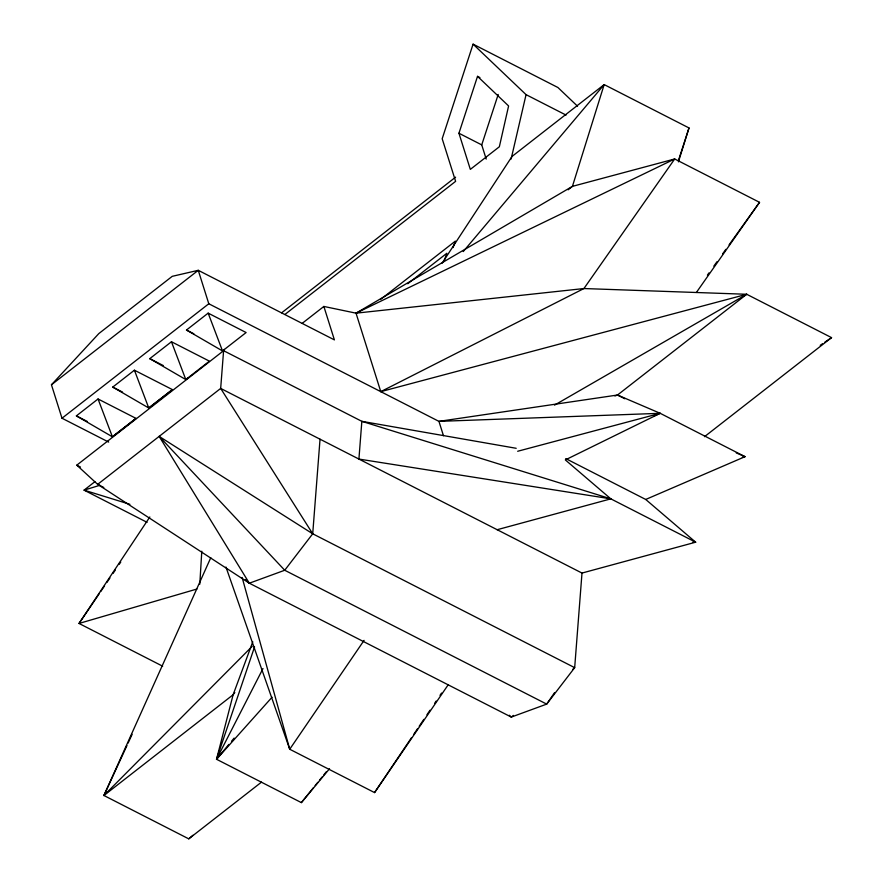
<?xml version="1.0" encoding="UTF-8"?>
<svg xmlns="http://www.w3.org/2000/svg" width="883" height="883" viewBox="0 0 883 883"><rect width="100%" height="100%" fill="white"/><g stroke="black" fill="none" stroke-linecap="round" stroke-linejoin="round"><path stroke-width="1.32" d="M199.801 584.149L201.788 551.202M223.598 350.694L220.673 388.421L312.714 533.796L574.678 667.658L546.687 704.115L511.29 717.084L249.326 583.21L97.66 484.348L76.788 465.164L223.598 350.694L361.842 421.334L610.826 498.851L695.661 542.195L581.996 573.067L220.673 388.421L97.66 484.348L103.786 487.482M245.308 579.513L249.326 583.21L284.723 570.252L312.714 533.796L320.032 439.193M581.996 573.067L574.678 667.658L572.802 669.314M284.933 314.447L455.617 181.346L442.184 138.73L473.078 44.15L526.058 94.647L511.125 159.017M678.42 161.865L689.005 127.947L604.171 84.591L512.041 156.423L442.074 263.244M678.387 160.629L689.005 127.947M477.526 76.346L508.597 105.96L499.348 146.766L470.33 169.381L458.939 133.245L477.526 76.346L479.922 77.572M486.202 159.083L481.732 144.889L498.2 94.459M254.558 646.897L216.534 759.27L301.379 802.614L329.514 768.751M444.083 261.081L446.831 253.278L407.758 283.752M453.078 247.582L455.352 241.114L380.474 299.514M252.792 641.775L233.123 694.744L216.534 759.27L272.063 697.217M261.5 782.128L188.752 838.85L103.918 795.495L210.783 557.703M234.812 692.581L233.123 694.744L103.918 795.495L126.964 745.561M128.112 743.067L132.141 734.325M262.991 668.563L216.534 759.27L228.852 744.446M149.834 516.963L79.028 623.453L162.649 666.19M225.96 567.041L289.723 749.237L374.558 792.592L411.522 737.669M413.829 734.237L417.681 728.519M419.215 726.234L423.84 719.369M426.919 714.788L429.999 710.219M434.624 703.354L436.158 701.058M440.01 695.34L441.544 693.056M99.128 593.884L79.028 623.453L196.931 589.027M100.673 591.61L104.536 585.926M106.854 582.515L109.945 577.968M113.046 573.42L115.364 570.01M119.227 564.325L120.772 562.052M364.072 640.374L289.723 749.237L242.13 577.46M374.558 792.592L448.134 684.866M554.491 692.758L546.687 704.115L284.723 570.252L159.172 436.39L312.714 533.796M696.389 292.461L759.535 202.328L674.7 158.973L572.427 186.357L356.026 313.167L323.862 306.445L302.273 323.288M707.415 275.099L709.016 272.858M713.828 266.136L717.04 261.666M722.647 253.829L725.859 249.348M729.06 244.867L759.535 202.328M301.379 802.614L313.454 787.691M315.176 785.55L317.77 782.349M319.491 780.219L322.085 777.018M323.807 774.888L326.39 771.687M231.489 741.279L234.127 738.1M463.233 251.556L604.171 84.591L572.427 186.357L568.144 189.812M108.675 442.096L61.998 418.233L51.446 384.789L98.83 333.575L172.229 276.335L198.256 270.319L334.403 339.889L323.862 306.445M103.918 795.495L252.218 646.312M188.752 838.85L192.947 835.274M51.446 384.789L198.256 270.319L208.796 303.763L438.939 421.368L660.197 413.31L745.042 456.666L645.716 499.458L565.727 458.586M61.998 418.233L208.796 303.763M112.748 387.096L134.415 370.198L172.395 389.602L148.763 408.001L112.748 387.096L122.549 392.107M136.026 418.387L112.395 436.798L76.38 415.882L98.046 398.984L136.026 418.387L114.349 435.297M149.779 358.653L171.457 341.754L209.426 361.158L185.794 379.558L149.779 358.653L163.256 365.54M186.479 330.032L208.156 313.134L246.125 332.538L222.505 350.937L186.479 330.032L193.83 333.785M172.395 389.602L148.763 408.001L134.415 370.198M281.644 312.803L455.595 177.163M94.911 481.688L84.073 490.142L147.097 522.35M614.932 395.992L617.504 395.021L746.709 294.271L831.554 337.626L704.513 436.677M224.459 349.436L222.505 350.937L208.156 313.134M187.748 378.056L185.794 379.558L171.457 341.754M513.465 715.418L511.29 717.084L509.281 715.23M820.23 345.308L822.492 343.763M824.755 342.229L831.554 337.626M554.524 405.12L746.709 294.271L583.928 288.542L356.026 313.167L380.772 391.644L746.709 294.271M380.772 391.644L583.928 288.542L674.7 158.973L356.026 313.167M653.917 416.025L660.197 413.31L617.504 395.021L438.939 421.368L443.465 435.705M99.834 485.308L84.073 490.142L129.911 504.314M497.162 529.712L610.826 498.851L565.33 459.922L660.197 413.31L517.67 451.268M742.36 457.295L745.042 456.666L736.245 452.902M692.945 542.063L695.661 542.195L645.716 499.458M610.826 498.851L358.917 459.072L361.842 421.334L516.202 448.299M473.078 44.15L557.913 87.505L577.537 106.203M526.058 94.647L566.047 115.077M458.939 133.245L481.732 144.889M617.504 395.021L624.778 398.741M76.38 415.882L87.395 421.522M76.788 465.164L80.463 467.041M159.172 436.39L249.326 583.21M98.046 398.984L112.395 436.798"/></g></svg>
